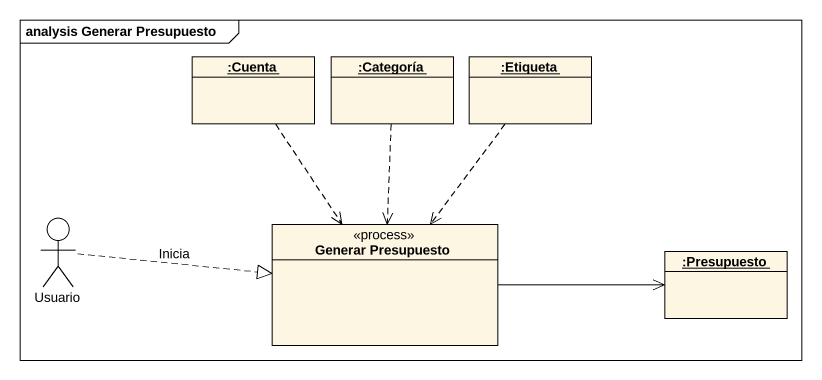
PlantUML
@startuml
mainframe analysis Generar Presupuesto
allowmixing
hide circle
hide empty members
object ":Cuenta" as Cuenta
object ":Categoría" as Categoría
object ":Etiqueta" as Etiqueta
actor Usuario
class "Generar Presupuesto" as Generar_Presupuesto <<process>>
object ":Presupuesto" as Presupuesto
Cuenta ..> Generar_Presupuesto
Categoría ..> Generar_Presupuesto
Etiqueta ..> Generar_Presupuesto
Usuario .right.|> Generar_Presupuesto : Inicia
Generar_Presupuesto -right-> Presupuesto
@enduml
